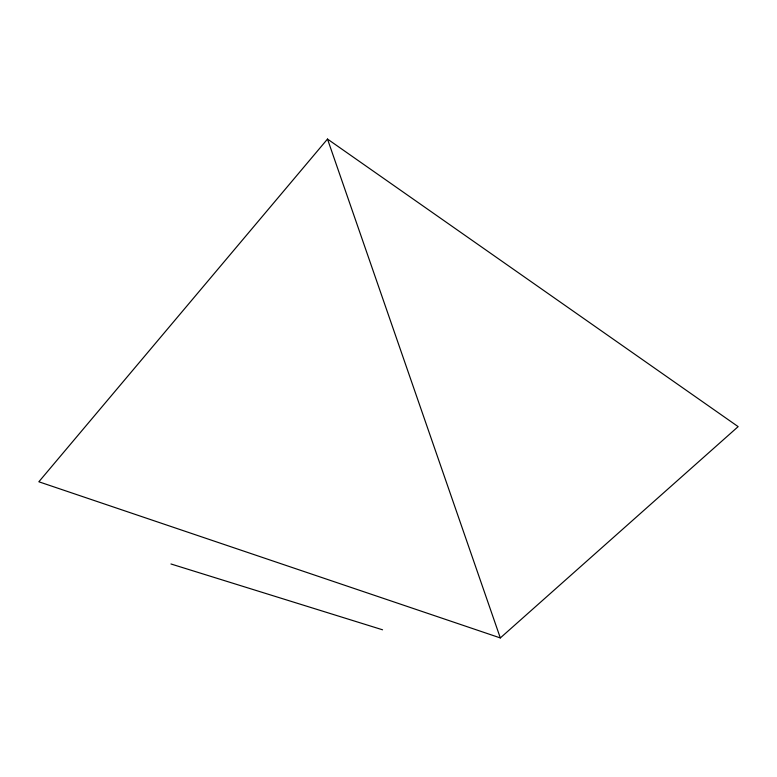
<?xml version="1.0" encoding="UTF-8"?>
<svg xmlns="http://www.w3.org/2000/svg" width="777" height="777" viewBox="0 0 777 777"><rect width="100%" height="100%" fill="white"/><g stroke="black" fill="none" stroke-linecap="round" stroke-linejoin="round"><path stroke-width="1.17" d="M327.496 139.064L38.85 481.779L500.32 637.936L738.15 426.631L327.496 139.064L500.32 637.936M170.959 563.976L382.556 629.797"/></g></svg>
